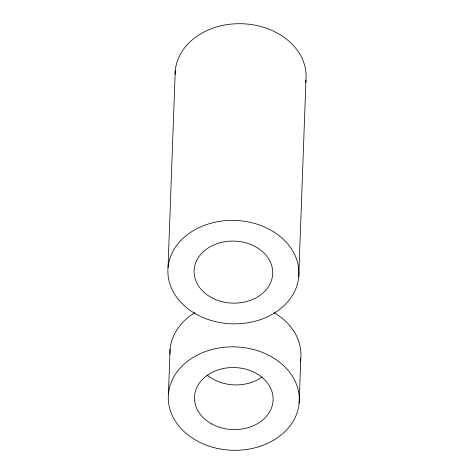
<?xml version="1.0" encoding="UTF-8"?>
<svg xmlns="http://www.w3.org/2000/svg" width="474" height="474" viewBox="0 0 474 474"><rect width="100%" height="100%" fill="white"/><g stroke="black" fill="none" stroke-linecap="round" stroke-linejoin="round"><path stroke-width="0.71" d="M168.045 267.478L175.256 70.792M168.442 393.93L170.083 349.225M298.744 276.757A65.536 51.713 2.1 0 0 204.821 225.174A65.536 51.713 2.1 0 0 196.621 314.422A65.536 51.713 2.1 0 0 298.744 276.757L305.955 80.07M299.141 403.208A65.536 51.713 2.1 0 0 205.218 351.625A65.536 51.713 2.1 0 0 197.018 440.873A65.536 51.713 2.1 0 0 299.141 403.208L300.783 358.51M274.055 312.615A65.536 51.713 2.1 0 1 300.427 361.301M169.929 354.149A65.536 51.713 2.1 0 1 194.749 312.757M262.24 376.937A39.324 31.029 2.1 0 1 207.185 375.064M175.084 74.3A65.536 51.713 2.1 0 1 244.892 23.872A65.536 51.713 2.1 0 1 305.6 82.861M211.73 423.952A39.324 31.029 2.1 0 0 273 401.354A39.324 31.029 2.1 0 0 216.648 370.401A39.324 31.029 2.1 0 0 211.73 423.952M211.327 297.5A39.324 31.029 2.1 0 0 272.603 274.902A39.324 31.029 2.1 0 0 216.251 243.95A39.324 31.029 2.1 0 0 211.327 297.5"/></g></svg>
